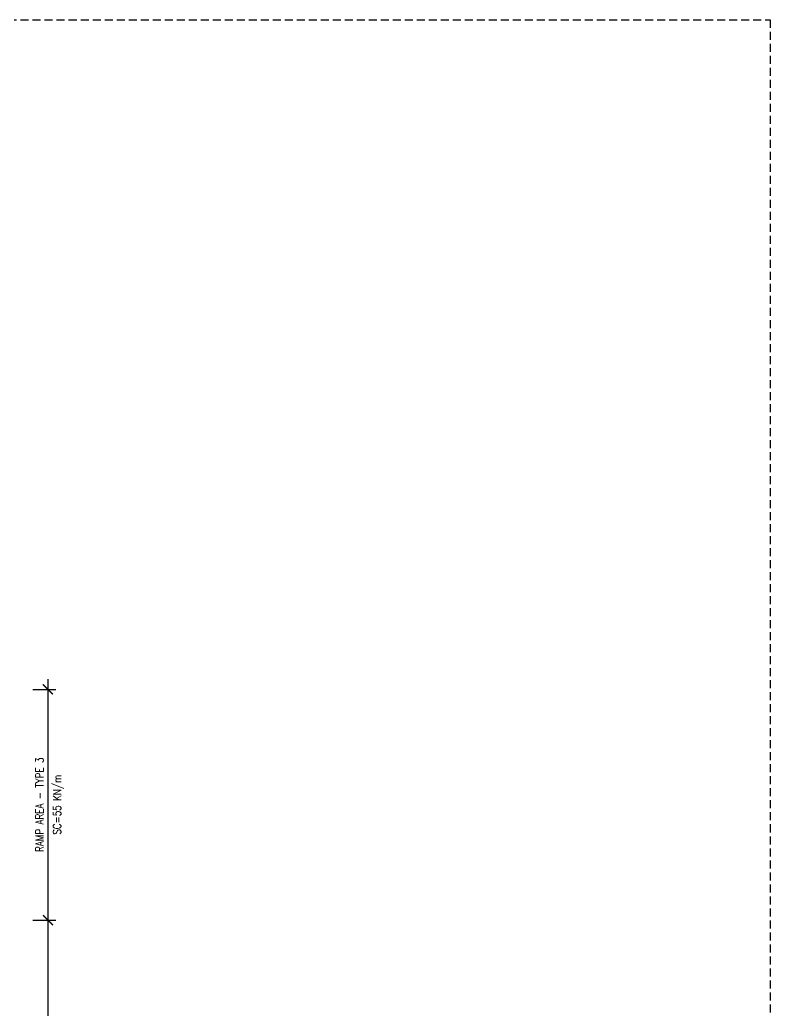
# Model space of a CAD drawing. Header units: millimetres. Extents: x 2611025 to 4139346, y -89870 to 101087.
# Drawn here: x 2720344 to 2748466, y -19309 to 17806 of the extents above; entities that cross this region are included whole.
import ezdxf

# ---------------------------------------------------------------- set-up
doc = ezdxf.new("R2010")
doc.units = ezdxf.units.MM
doc.header["$LTSCALE"] = 1200
doc.header["$PDMODE"] = 35
doc.linetypes.add('HIDDEN', pattern=[0.375, 0.25, -0.125])
doc.layers.add('K-THUOC', color=1, linetype='Continuous', lineweight=18)
doc.layers.add('TCHI', color=4, linetype='HIDDEN', lineweight=30)
doc.layers.add('WALL-RC', color=2, linetype='Continuous')
doc.styles.add('DIMTEXT', font='romans.shx', dxfattribs={"width": 0.8})
doc.styles.add('SMTEXT', font='arial.ttf', dxfattribs={"width": 0.75})
doc.dimstyles.new('BSV100', dxfattribs={"dimscale": 1.5, "dimtxt": 300, "dimasz": 250, "dimexe": 200, "dimexo": 0, "dimgap": 108, "dimtad": 1, "dimdec": 0, "dimdsep": 46, "dimtxsty": 'SMTEXT', "dimblk": 'ARCHTICK', "dimcen": 100, "dimdle": 250, "dimclrd": 256, "dimclre": 256, "dimclrt": 2, "dimadec": 0, "dimazin": 0, "dimtfac": 1, "dimtdec": 0, "dimtix": 1, "dimtmove": 2, "dimatfit": 3, "dimfxl": 550, "dimfxlon": 1, "dimtolj": 1, "dimtzin": 0, "dimarcsym": 0})

# ---------------------------------------------------------------- blocks, each defined once
blk = doc.blocks.new('_ArchTick')
at = {"color": 0, "linetype": 'ByBlock', "const_width": 0.15}
blk.add_lwpolyline([(-0.5, -0.5), (0.5, 0.5)], dxfattribs=at)
blk = doc.blocks.new('*D1870')
at = {"layer": 'Defpoints', "color": 0, "transparency": 16777216}
for p in [(2720789, 91203), (2720789, 82553), (2721355, 82553)]:
    blk.add_point(p, dxfattribs=at)
at = {"layer": 'K-THUOC', "lineweight": -2, "transparency": 16777216}
for p, q in [((2721355, 91578), (2721355, 82178)), ((2720789, 91203), (2721655, 91203)), ((2720789, 82553), (2721655, 82553))]:
    blk.add_line(p, q, dxfattribs=at)
at = {"layer": 'K-THUOC', "lineweight": -2, "transparency": 16777216, "xscale": 375, "yscale": 375, "zscale": 375}
for p, rotation in [((2721355, 91203), 90), ((2721355, 82553), 270)]:
    blk.add_blockref('_ArchTick', p, dxfattribs=dict(at, rotation=rotation))
at = {"layer": 'K-THUOC', "color": 2, "transparency": 16777216, "char_height": 300, "attachment_point": 5, "rotation": 90, "style": 'DIMTEXT'}
for s, insert in [('\\A1;RAMP AREA - TYPE 3', (2721043, 86878)), ('\\A1;SC=55 KN/m', (2721746, 86878))]:
    blk.add_mtext(s, dxfattribs=dict(at, insert=insert))
blk = doc.blocks.new('*D1871')
at = {"layer": 'Defpoints', "color": 0, "transparency": 16777216}
for p in [(2720789, 82553), (2720789, 62723), (2721355, 62723)]:
    blk.add_point(p, dxfattribs=at)
at = {"layer": 'K-THUOC', "lineweight": -2, "transparency": 16777216}
for p, q in [((2721355, 82928), (2721355, 62348)), ((2720789, 82553), (2721655, 82553)), ((2720789, 62723), (2721655, 62723))]:
    blk.add_line(p, q, dxfattribs=at)
at = {"layer": 'K-THUOC', "lineweight": -2, "transparency": 16777216, "xscale": 375, "yscale": 375, "zscale": 375}
for p, rotation in [((2721355, 82553), 90), ((2721355, 62723), 270)]:
    blk.add_blockref('_ArchTick', p, dxfattribs=dict(at, rotation=rotation))
at = {"layer": 'K-THUOC', "color": 2, "transparency": 16777216, "char_height": 300, "attachment_point": 5, "rotation": 90, "style": 'DIMTEXT'}
for s, insert in [('\\A1;NEEDED CONNECTION OF 1FL AND TOP OF DIAPHRAGM WALL\\PSC=65 KN/m', (2721996, 72638)), ('\\A1;NORMAL AREA - TYPE 2b', (2721043, 72638))]:
    blk.add_mtext(s, dxfattribs=dict(at, insert=insert))
blk = doc.blocks.new('asdasdas')
at = {"layer": 'K-THUOC'}
for base, p1, p2, text, picture, middle in [((2721355.4, 82553.1), (2720789.3, 91203.1), (2720789.3, 82553.1), 'RAMP AREA - TYPE 3\\XSC=55 KN/m', '*D1870', (2721355.4, 86878.1)), ((2721355.4, 62723.1), (2720789.3, 82553.1), (2720789.3, 62723.1), 'NORMAL AREA - TYPE 2b\\XNEEDED CONNECTION OF 1FL AND TOP OF DIAPHRAGM WALL\\PSC=65 KN/m', '*D1871', (2721355.4, 72638.1))]:
    dim = blk.add_linear_dim(base=base, p1=p1, p2=p2, angle=90, text=text, dimstyle='BSV100', override={"dimtxt": 200, "dimtxsty": 'DIMTEXT'}, dxfattribs=at)
    dim.commit()
    dim.dimension.update_dxf_attribs({"geometry": picture, "text_midpoint": middle})

msp = doc.modelspace()

# ---------------------------------------------------------------- linework, layer by layer
at = {"layer": 'TCHI'}
msp.add_lwpolyline([(2611025.3, 17806.3), (2748466.1, 17806.3), (2748466.1, -89870.5), (2611025.3, -89870.5)], close=True, dxfattribs=at)

# ---------------------------------------------------------------- block references
at = {"layer": 'WALL-RC'}
msp.add_blockref('asdasdas', (42.3, -98487.7), dxfattribs=at)

doc.saveas('drawing.dxf')
